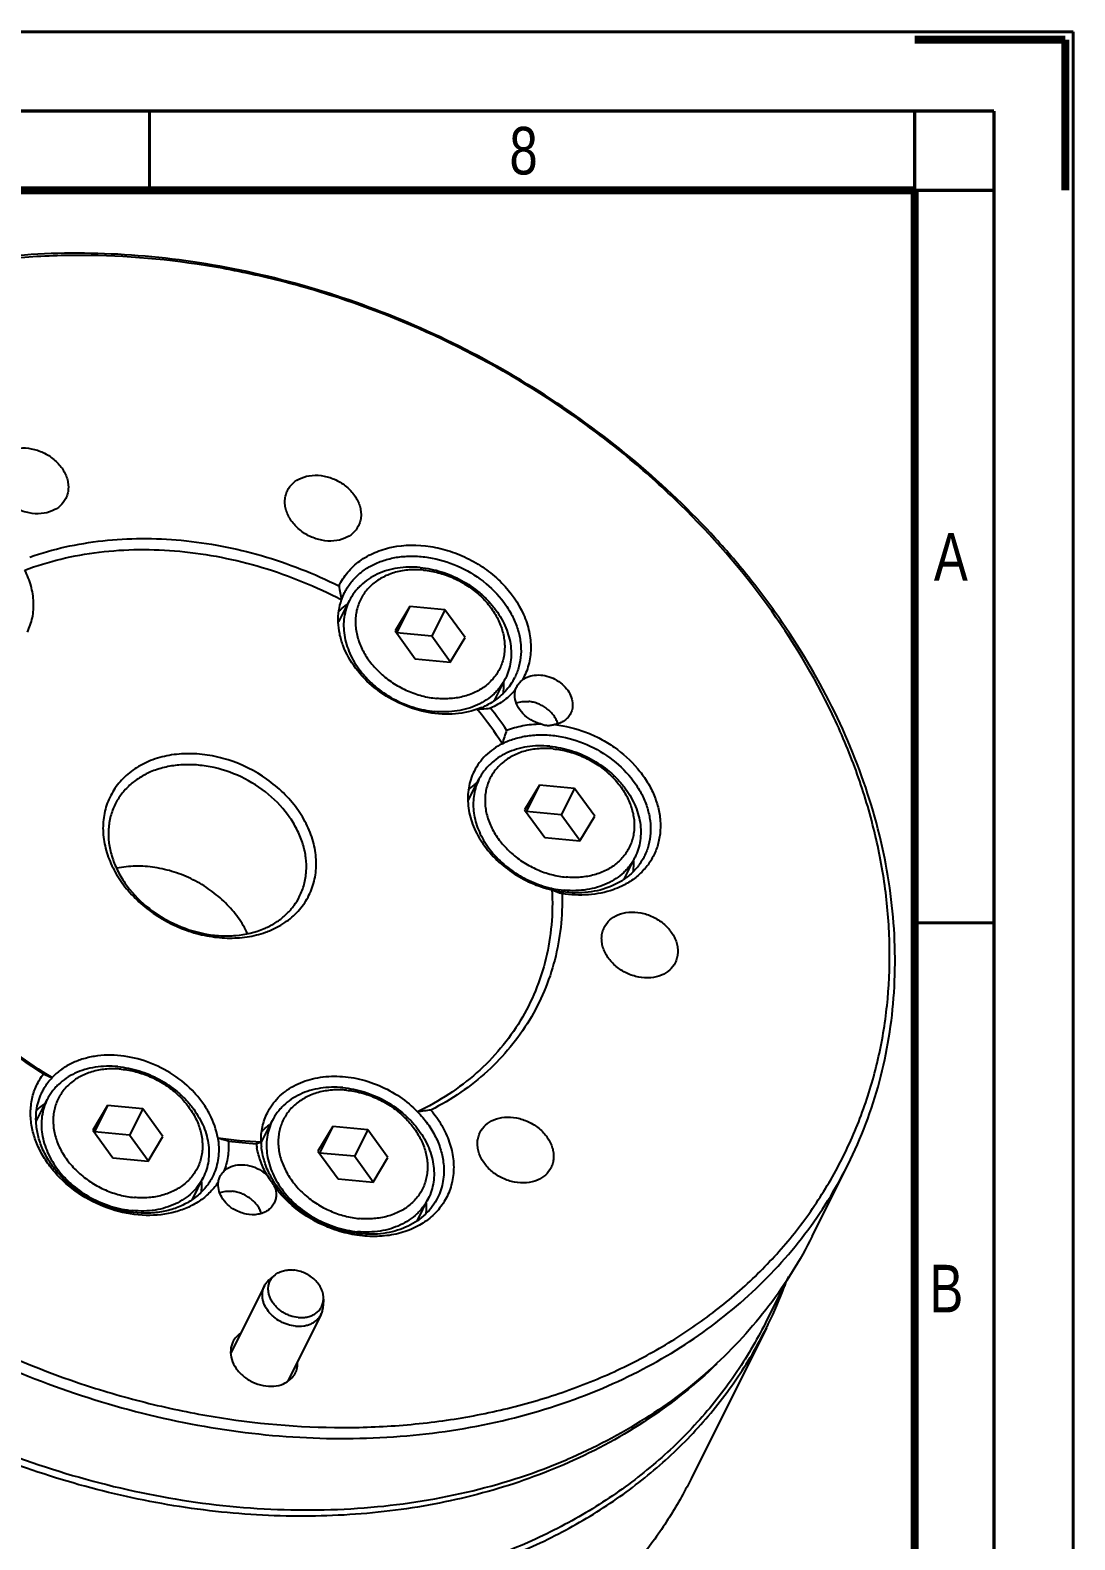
# Model space of a CAD drawing. Header units: millimetres. Extents: x 0 to 420, y 0 to 297.
# Drawn here: x 354.2 to 420.1, y 201.9 to 297.1 of the extents above; entities that cross this region are included whole.
import ezdxf

# ---------------------------------------------------------------- set-up
doc = ezdxf.new("R2010")
doc.units = ezdxf.units.MM
doc.header["$LTSCALE"] = 23.1
doc.layers.get('0').update_dxf_attribs({"linetype": 'CONTINUOUS'})
for name, color, linetype in [('3_ALL_AXES', 7, 'CONTINUOUS'), ('7_ALL_FEATURES', 7, 'CONTINUOUS'), ('AXIS', 7, 'CONTINUOUS')]:
    doc.layers.add(name, color=color, linetype=linetype)
doc.styles.get("Standard").update_dxf_attribs({"font": 'txt', "width": 0.8})

msp = doc.modelspace()

# ---------------------------------------------------------------- linework, layer by layer
at = {"color": 7, "linetype": 'CONTINUOUS'}
for p, q in [((373.681, 259.773), (374.354, 261.121)), ((373.859, 261.177), (374.046, 261.624)), ((378.169, 260.753), (377.231, 259.204)), ((378.169, 260.753), (377.335, 259.083)), ((380.379, 260.546), (378.169, 260.753)), ((380.379, 260.546), (379.544, 258.876)), ((381.651, 258.791), (380.379, 260.546)), ((377.231, 259.204), (378.504, 257.449)), ((377.335, 259.083), (377.328, 259.071)), ((379.544, 258.876), (377.335, 259.083)), ((380.72, 257.254), (379.544, 258.876)), ((380.714, 257.243), (381.651, 258.791)), ((378.504, 257.449), (380.714, 257.243)), ((383.505, 254.826), (384.195, 256.206)), ((381.851, 248.496), (382.527, 249.849)), ((386.341, 249.48), (385.404, 247.932)), ((386.341, 249.48), (385.507, 247.81)), ((388.551, 249.274), (386.341, 249.48)), ((388.551, 249.274), (387.717, 247.603)), ((389.824, 247.519), (388.551, 249.274)), ((385.404, 247.932), (386.676, 246.177)), ((385.507, 247.81), (385.5, 247.799)), ((387.717, 247.603), (385.507, 247.81)), ((388.893, 245.981), (387.717, 247.603)), ((388.886, 245.97), (389.824, 247.519)), ((386.676, 246.177), (388.886, 245.97)), ((391.678, 243.553), (392.367, 244.934)), ((354.612, 228.274), (355.296, 229.642)), ((359.11, 229.274), (358.173, 227.725)), ((359.11, 229.274), (358.276, 227.604)), ((361.32, 229.067), (359.11, 229.274)), ((361.32, 229.067), (360.486, 227.397)), ((362.593, 227.312), (361.32, 229.067)), ((358.173, 227.725), (359.445, 225.97)), ((358.276, 227.604), (358.269, 227.592)), ((360.486, 227.397), (358.276, 227.604)), ((368.79, 226.915), (369.489, 228.315)), ((373.304, 227.946), (372.366, 226.398)), ((373.304, 227.946), (372.47, 226.276)), ((375.514, 227.739), (373.304, 227.946)), ((375.514, 227.739), (374.68, 226.069)), ((376.786, 225.984), (375.514, 227.739)), ((361.662, 225.775), (360.486, 227.397)), ((361.655, 225.764), (362.593, 227.312)), ((359.445, 225.97), (361.655, 225.764)), ((372.366, 226.398), (373.639, 224.643)), ((372.47, 226.276), (372.463, 226.265)), ((374.68, 226.069), (372.47, 226.276)), ((375.856, 224.447), (374.68, 226.069)), ((375.849, 224.436), (376.786, 225.984)), ((364.451, 223.354), (365.136, 224.727)), ((373.639, 224.643), (375.849, 224.436)), ((378.644, 222.027), (379.33, 223.399)), ((369.668, 218.588), (369.338, 218.321)), ((402.054, 218.494), (400.586, 215.555)), ((368.997, 217.902), (366.888, 213.68)), ((372.721, 217.063), (372.707, 216.639)), ((372.576, 216.114), (370.466, 211.89))]:
    msp.add_line(p, q, dxfattribs=at)
for points, const_width in [([(420, 297), (0, 297)], 0.199), ([(420, 0), (420, 297)], 0.199), ([(419.5, 296.5), (410, 296.5)], 0.5), ([(419.5, 287), (419.5, 296.5)], 0.5), ([(415, 292), (5, 292)], 0.199), ([(361.75, 287), (361.75, 292)], 0.199), ([(410, 287), (410, 292)], 0.199), ([(415, 5), (415, 292)], 0.199), ([(410, 287), (24, 287)], 0.499), ([(410, 10), (410, 287)], 0.499), ([(415, 287), (410, 287)], 0.199), ([(415, 240.8), (410, 240.8)], 0.199)]:
    msp.add_lwpolyline(points, dxfattribs=dict(at, const_width=const_width))
for centre, radius, start, end in [((398.304, 266.096), 24.935, 189.34506, 191.37649), ((381.475, 257.913), 3.696, 326.63504, 333.43754), ((381.176, 274.713), 20.484, 273.48563, 275.02982), ((363.355, 238.753), 24.581, 38.91751, 39.13448), ((380.911, 258.632), 4.619, 293.05247, 298.63733), ((380.985, 276.92), 22.7, 275.02141, 275.74217), ((364.01, 239.317), 24.412, 33.91851, 37.966), ((363.89, 239.176), 23.898, 32.72788, 38.93488), ((413.478, 243.019), 30.849, 161.24315, 162.88876), ((388.551, 249.468), 6.651, 256.82444, 257.80389), ((392.074, 255.684), 13.733, 248.8994, 251.72087), ((388.767, 249.821), 7.14, 256.73964, 262.10644), ((388.519, 249.31), 6.49, 257.78857, 264.59646), ((366.988, 245.111), 5.087, 293.08346, 296.64354), ((367.155, 245.596), 5.723, 289.45782, 293.06357), ((407.408, 349.461), 129.263, 246.11336, 246.37549), ((409.011, -1.947), 232.81, 97.28324, 97.49185), ((369.759, 252.1), 25.141, 261.52743, 267.78547), ((370, 252.563), 25.742, 262.69144, 266.62142), ((373.083, 227.107), 4.298, 181.72589, 185.80339)]:
    msp.add_arc(centre, radius, start, end, dxfattribs=at)
for points, knots in [([(405.798, 225.543), (406.215, 226.378), (406.967, 228.097), (407.83, 230.783), (408.425, 233.563), (408.748, 236.42), (408.797, 239.334), (408.571, 242.287), (408.074, 245.26), (407.042, 249.264), (405.073, 254.225), (402.321, 258.909), (399.673, 262.486), (396.697, 265.972), (392.476, 270.007), (386.772, 274.206), (378.493, 278.834), (369.461, 281.88), (360.247, 283.088), (353.509, 283.051), (347.068, 282.074), (342.996, 280.783), (341.071, 279.985)], [0, 0, 0, 0, 0.026774, 0.053654, 0.080743, 0.108135, 0.135914, 0.164152, 0.192905, 0.222214, 0.282534, 0.345182, 0.377342, 0.40999, 0.476487, 0.544182, 0.612455, 0.747824, 0.813931, 0.878198, 0.94027, 1, 1, 1, 1]), ([(390.198, 212.11), (391.329, 212.592), (393.52, 213.664), (396.578, 215.601), (399.339, 217.834), (401.776, 220.339), (403.864, 223.094), (405.583, 226.07), (406.915, 229.238), (407.847, 232.567), (408.371, 236.025), (408.482, 239.576), (408.179, 243.186), (407.467, 246.821), (406.352, 250.446), (404.323, 255.27), (400.821, 261.083), (396.285, 266.297), (392.092, 270.082), (387.516, 273.598), (381.27, 277.326), (374.529, 280.061), (368.966, 281.591), (363.422, 282.653), (357.85, 283.034), (352.403, 282.687), (348.48, 282.076), (344.722, 281.117), (342.32, 280.241), (341.161, 279.747)], [0, 0, 0, 0, 0.029528, 0.058405, 0.086706, 0.114553, 0.142082, 0.16945, 0.196821, 0.22436, 0.252222, 0.280544, 0.309441, 0.338999, 0.369274, 0.40029, 0.46444, 0.531183, 0.565353, 0.599896, 0.669563, 0.73922, 0.773751, 0.807904, 0.874604, 0.90704, 0.938765, 0.969757, 1, 1, 1, 1]), ([(340.861, 279.617), (339.739, 279.127), (337.568, 278.04), (334.543, 276.082), (331.814, 273.833), (329.411, 271.314), (327.355, 268.55), (325.669, 265.567), (324.367, 262.395), (323.465, 259.066), (322.969, 255.611), (322.883, 252.065), (323.209, 248.462), (323.943, 244.837), (325.075, 241.224), (327.125, 236.417), (330.645, 230.63), (335.189, 225.441), (339.384, 221.677), (343.958, 218.182), (350.196, 214.478), (356.923, 211.764), (362.472, 210.247), (368.002, 209.196), (373.557, 208.823), (378.988, 209.173), (382.9, 209.785), (386.647, 210.743), (389.042, 211.617), (390.198, 212.11)], [0, 0, 0, 0, 0.029467, 0.058288, 0.086545, 0.114358, 0.141867, 0.169226, 0.1966, 0.224152, 0.252036, 0.280387, 0.309317, 0.33891, 0.36922, 0.40027, 0.464478, 0.53126, 0.565441, 0.59999, 0.669657, 0.739299, 0.773818, 0.80796, 0.874636, 0.907061, 0.938777, 0.969762, 1, 1, 1, 1]), ([(325.282, 265.757), (324.863, 264.918), (324.109, 263.193), (323.244, 260.497), (322.65, 257.706), (322.329, 254.838), (322.285, 251.913), (322.516, 248.948), (323.022, 245.964), (324.067, 241.946), (326.058, 236.969), (328.836, 232.273), (331.506, 228.69), (334.507, 225.198), (338.759, 221.161), (344.503, 216.968), (352.83, 212.359), (361.906, 209.348), (371.152, 208.191), (377.903, 208.274), (384.348, 209.303), (388.415, 210.633), (390.334, 211.451)], [0, 0, 0, 0, 0.026781, 0.053668, 0.080766, 0.108168, 0.135961, 0.164216, 0.192988, 0.222319, 0.282691, 0.345399, 0.377589, 0.410267, 0.476819, 0.544557, 0.612854, 0.748192, 0.814242, 0.878423, 0.940389, 1, 1, 1, 1]), ([(354.205, 263.87), (354.937, 264.125), (356.453, 264.552), (358.815, 264.939), (361.265, 265.076), (364.636, 264.923), (368.886, 264.1), (372.133, 262.828), (373.699, 262.047)], [0, 0, 0, 0, 0.115786, 0.234837, 0.356996, 0.481982, 0.738387, 1, 1, 1, 1]), ([(353.883, 263.046), (354.625, 263.324), (356.169, 263.794), (358.584, 264.224), (361.1, 264.385), (364.566, 264.236), (368.937, 263.367), (372.261, 262.01), (373.859, 261.177)], [0, 0, 0, 0, 0.115307, 0.23408, 0.356123, 0.481167, 0.737973, 1, 1, 1, 1]), ([(376.108, 263.502), (376.363, 263.611), (376.906, 263.788), (377.765, 263.926), (378.665, 263.936), (379.898, 263.782), (381.41, 263.281), (383.009, 262.264), (384.072, 261.124), (384.678, 260.099), (384.993, 259.311), (385.167, 258.511), (385.194, 257.721), (385.072, 256.96), (384.893, 256.485), (384.781, 256.261)], [0, 0, 0, 0, 0.059649, 0.121679, 0.185908, 0.252019, 0.387479, 0.52336, 0.654554, 0.717315, 0.777739, 0.835837, 0.891872, 0.946353, 1, 1, 1, 1]), ([(354.047, 259.136), (354.19, 259.423), (354.404, 260.044), (354.479, 261.042), (354.309, 262.067), (354.047, 262.725), (353.883, 263.046)], [0, 0, 0, 0, 0.237061, 0.48005, 0.733544, 1, 1, 1, 1]), ([(374.046, 261.624), (374.149, 261.829), (374.396, 262.225), (374.873, 262.744), (375.448, 263.18), (375.881, 263.405), (376.108, 263.502)], [0, 0, 0, 0, 0.242562, 0.488269, 0.740061, 1, 1, 1, 1]), ([(378.814, 263.206), (378.573, 263.228), (378.096, 263.245), (377.394, 263.183), (376.727, 263.034), (376.108, 262.801), (375.549, 262.487), (375.14, 262.161), (374.855, 261.868), (374.602, 261.557), (374.443, 261.3), (374.354, 261.121)], [0, 0, 0, 0, 0.138529, 0.273192, 0.403545, 0.529528, 0.651382, 0.769719, 0.827906, 0.885593, 1, 1, 1, 1]), ([(379.031, 263.044), (378.73, 263.073), (378.135, 263.08), (377.408, 262.957), (376.87, 262.781), (376.495, 262.614), (376.148, 262.412), (375.832, 262.177), (375.552, 261.91), (375.309, 261.616), (375.106, 261.296), (374.945, 260.954), (374.827, 260.593), (374.755, 260.216), (374.727, 259.828), (374.745, 259.433), (374.809, 259.033), (374.955, 258.494), (375.249, 257.829), (375.758, 257.089), (376.405, 256.423), (377.167, 255.854), (378.015, 255.405), (378.916, 255.092), (379.541, 254.98), (379.852, 254.951)], [0, 0, 0, 0, 0.065911, 0.129058, 0.159558, 0.189331, 0.218423, 0.246911, 0.274903, 0.302528, 0.329938, 0.357297, 0.384768, 0.412513, 0.440675, 0.469376, 0.498713, 0.528752, 0.590973, 0.65606, 0.723547, 0.792667, 0.862465, 0.931903, 1, 1, 1, 1]), ([(378.814, 263.206), (379.266, 263.164), (379.945, 263.025), (380.808, 262.708), (381.642, 262.304), (382.409, 261.781), (383.074, 261.157), (383.647, 260.493), (384.096, 259.756), (384.388, 258.978), (384.522, 258.396), (384.571, 257.818), (384.535, 257.253), (384.413, 256.711), (384.276, 256.369), (384.195, 256.206)], [0, 0, 0, 0, 0.133477, 0.201504, 0.269802, 0.405327, 0.47192, 0.537203, 0.662592, 0.722631, 0.780823, 0.837321, 0.892404, 0.946469, 1, 1, 1, 1]), ([(379.031, 263.044), (379.342, 263.015), (379.966, 262.904), (380.868, 262.59), (381.715, 262.141), (382.477, 261.573), (383.125, 260.906), (383.633, 260.166), (383.928, 259.502), (384.074, 258.963), (384.137, 258.563), (384.155, 258.167), (384.128, 257.779), (384.055, 257.403), (383.938, 257.042), (383.777, 256.699), (383.574, 256.379), (383.331, 256.085), (383.05, 255.819), (382.735, 255.584), (382.388, 255.381), (382.013, 255.214), (381.474, 255.038), (380.748, 254.916), (380.153, 254.923), (379.852, 254.951)], [0, 0, 0, 0, 0.068097, 0.137535, 0.207333, 0.276453, 0.34394, 0.409027, 0.471248, 0.501287, 0.530624, 0.559325, 0.587487, 0.615232, 0.642703, 0.670062, 0.697472, 0.725097, 0.753089, 0.781577, 0.810669, 0.840442, 0.870942, 0.934089, 1, 1, 1, 1]), ([(382.421, 254.267), (381.915, 254.089), (380.808, 253.889), (379.1, 254.041), (377.422, 254.612), (375.916, 255.553), (374.706, 256.788), (374.019, 258.003), (373.723, 259.013), (373.631, 259.759), (373.669, 260.487), (373.782, 260.954), (373.859, 261.177)], [0, 0, 0, 0, 0.122036, 0.251931, 0.386607, 0.521681, 0.652673, 0.776185, 0.834838, 0.891425, 0.946317, 1, 1, 1, 1]), ([(374.354, 261.121), (374.273, 260.958), (374.135, 260.617), (374.014, 260.074), (373.977, 259.509), (374.027, 258.931), (374.161, 258.349), (374.452, 257.571), (374.902, 256.834), (375.475, 256.17), (376.14, 255.546), (376.907, 255.023), (377.741, 254.62), (378.604, 254.303), (379.283, 254.164), (379.735, 254.121)], [0, 0, 0, 0, 0.053531, 0.107596, 0.162679, 0.219177, 0.277369, 0.337408, 0.462797, 0.52808, 0.594673, 0.730198, 0.798496, 0.866523, 1, 1, 1, 1]), ([(384.195, 256.206), (384.106, 256.028), (383.947, 255.771), (383.693, 255.459), (383.409, 255.166), (383, 254.84), (382.441, 254.527), (381.822, 254.293), (381.155, 254.144), (380.453, 254.082), (379.975, 254.099), (379.735, 254.121)], [0, 0, 0, 0, 0.114407, 0.172094, 0.230281, 0.348618, 0.470472, 0.596455, 0.726808, 0.861471, 1, 1, 1, 1]), ([(384.562, 255.881), (384.386, 255.613), (383.955, 255.114), (383.415, 254.737), (383.124, 254.578)], [0, 0, 0, 0, 0.491506, 1, 1, 1, 1]), ([(382.719, 254.382), (382.695, 254.372), (382.597, 254.331), (382.497, 254.293), (382.421, 254.267)], [0, 0, 0, 0, 0.249048, 1, 1, 1, 1]), ([(384.881, 254.662), (385.001, 254.706), (385.261, 254.766), (385.527, 254.767), (385.662, 254.755)], [0, 0, 0, 0, 0.486496, 1, 1, 1, 1]), ([(387.495, 253.359), (387.468, 253.448), (387.396, 253.625), (387.243, 253.874), (387.047, 254.103), (386.815, 254.307), (386.552, 254.48), (386.267, 254.616), (385.969, 254.711), (385.764, 254.745), (385.662, 254.755)], [0, 0, 0, 0, 0.11481, 0.234447, 0.358375, 0.485615, 0.614879, 0.744694, 0.87355, 1, 1, 1, 1]), ([(384.28, 252.229), (384.536, 252.338), (385.078, 252.516), (385.938, 252.653), (386.838, 252.664), (388.071, 252.51), (389.582, 252.008), (391.182, 250.992), (392.245, 249.851), (392.85, 248.827), (393.166, 248.038), (393.34, 247.239), (393.366, 246.448), (393.245, 245.688), (393.065, 245.212), (392.954, 244.988)], [0, 0, 0, 0, 0.05965, 0.12168, 0.185909, 0.252021, 0.38748, 0.52336, 0.654555, 0.717316, 0.777739, 0.835837, 0.891871, 0.946352, 1, 1, 1, 1]), ([(369.397, 240.33), (369.749, 240.48), (370.41, 240.846), (371.24, 241.597), (371.848, 242.511), (372.208, 243.547), (372.305, 244.663), (372.14, 245.812), (371.721, 246.949), (371.068, 248.034), (370.205, 249.025), (368.818, 250.178), (367.167, 251), (365.411, 251.411), (364.101, 251.501), (362.844, 251.368), (362.052, 251.127), (361.683, 250.97)], [0, 0, 0, 0, 0.058386, 0.114513, 0.169378, 0.224256, 0.280416, 0.33886, 0.400156, 0.464392, 0.531225, 0.599975, 0.739071, 0.807796, 0.874585, 0.938766, 1, 1, 1, 1]), ([(383.995, 252.096), (383.801, 251.998), (383.43, 251.775), (382.938, 251.365), (382.527, 250.89), (382.31, 250.534), (382.218, 250.35)], [0, 0, 0, 0, 0.258169, 0.509685, 0.756133, 1, 1, 1, 1]), ([(386.986, 251.933), (386.746, 251.956), (386.269, 251.973), (385.566, 251.911), (384.899, 251.762), (384.28, 251.528), (383.721, 251.215), (383.313, 250.889), (383.028, 250.596), (382.774, 250.284), (382.616, 250.027), (382.527, 249.849)], [0, 0, 0, 0, 0.138529, 0.273192, 0.403545, 0.529528, 0.651382, 0.769719, 0.827906, 0.885593, 1, 1, 1, 1]), ([(387.203, 251.772), (386.902, 251.8), (386.307, 251.807), (385.581, 251.685), (385.042, 251.509), (384.667, 251.342), (384.32, 251.139), (384.005, 250.904), (383.724, 250.638), (383.481, 250.344), (383.278, 250.024), (383.117, 249.681), (383, 249.32), (382.927, 248.944), (382.9, 248.556), (382.918, 248.16), (382.981, 247.76), (383.127, 247.221), (383.422, 246.557), (383.93, 245.817), (384.578, 245.15), (385.34, 244.582), (386.187, 244.133), (387.089, 243.819), (387.713, 243.708), (388.024, 243.679)], [0, 0, 0, 0, 0.065911, 0.129058, 0.159558, 0.189331, 0.218423, 0.246911, 0.274903, 0.302528, 0.329938, 0.357297, 0.384768, 0.412513, 0.440675, 0.469376, 0.498713, 0.528752, 0.590973, 0.65606, 0.723547, 0.792667, 0.862465, 0.931903, 1, 1, 1, 1]), ([(383.995, 252.096), (384.018, 252.108), (384.112, 252.155), (384.208, 252.198), (384.28, 252.229)], [0, 0, 0, 0, 0.248134, 1, 1, 1, 1]), ([(386.986, 251.933), (387.439, 251.891), (388.117, 251.752), (388.981, 251.435), (389.815, 251.032), (390.581, 250.509), (391.247, 249.885), (391.82, 249.221), (392.269, 248.484), (392.561, 247.706), (392.695, 247.124), (392.744, 246.546), (392.708, 245.981), (392.586, 245.438), (392.449, 245.097), (392.367, 244.934)], [0, 0, 0, 0, 0.133477, 0.201504, 0.269802, 0.405327, 0.47192, 0.537203, 0.662592, 0.722631, 0.780823, 0.837321, 0.892404, 0.946469, 1, 1, 1, 1]), ([(387.203, 251.772), (387.514, 251.743), (388.139, 251.631), (389.04, 251.318), (389.888, 250.869), (390.65, 250.3), (391.297, 249.634), (391.806, 248.894), (392.101, 248.229), (392.246, 247.69), (392.31, 247.29), (392.328, 246.895), (392.301, 246.507), (392.228, 246.13), (392.11, 245.769), (391.949, 245.427), (391.746, 245.107), (391.503, 244.813), (391.223, 244.546), (390.907, 244.311), (390.561, 244.109), (390.185, 243.942), (389.647, 243.766), (388.92, 243.643), (388.325, 243.65), (388.024, 243.679)], [0, 0, 0, 0, 0.068097, 0.137535, 0.207333, 0.276453, 0.34394, 0.409027, 0.471248, 0.501287, 0.530624, 0.559325, 0.587487, 0.615232, 0.642703, 0.670062, 0.697472, 0.725097, 0.753089, 0.781577, 0.810669, 0.840442, 0.870942, 0.934089, 1, 1, 1, 1]), ([(361.683, 250.97), (361.338, 250.822), (360.688, 250.464), (359.869, 249.733), (359.262, 248.844), (358.892, 247.834), (358.774, 246.745), (358.91, 245.62), (359.29, 244.501), (359.899, 243.427), (360.714, 242.437), (362.039, 241.271), (363.632, 240.415), (365.343, 239.946), (366.634, 239.802), (367.886, 239.873), (368.685, 240.066), (369.061, 240.199)], [0, 0, 0, 0, 0.058366, 0.114505, 0.169359, 0.224155, 0.280118, 0.338244, 0.399127, 0.462907, 0.529308, 0.597722, 0.736699, 0.805702, 0.873016, 0.937911, 1, 1, 1, 1]), ([(371.216, 242.467), (371.337, 242.709), (371.531, 243.225), (371.663, 244.049), (371.634, 244.905), (371.446, 245.771), (371.104, 246.625), (370.448, 247.735), (369.296, 248.971), (367.563, 250.072), (365.926, 250.615), (364.59, 250.782), (363.615, 250.77), (362.684, 250.622), (362.097, 250.429), (361.82, 250.311)], [0, 0, 0, 0, 0.053647, 0.108128, 0.164162, 0.22226, 0.282685, 0.345447, 0.476641, 0.612523, 0.747979, 0.814089, 0.878318, 0.94035, 1, 1, 1, 1]), ([(361.82, 250.311), (361.574, 250.207), (361.105, 249.963), (360.482, 249.49), (359.965, 248.927), (359.697, 248.499), (359.586, 248.276)], [0, 0, 0, 0, 0.259846, 0.511706, 0.757453, 1, 1, 1, 1]), ([(382.218, 250.35), (382.137, 250.187), (381.997, 249.846), (381.819, 249.122), (381.798, 248.15), (382.09, 246.978), (382.675, 245.851), (383.52, 244.825), (384.579, 243.952), (385.796, 243.276), (386.68, 242.978), (387.13, 242.872)], [0, 0, 0, 0, 0.053864, 0.108181, 0.21952, 0.336775, 0.460905, 0.591368, 0.726432, 0.86358, 1, 1, 1, 1]), ([(382.527, 249.849), (382.452, 249.699), (382.324, 249.387), (382.203, 248.892), (382.153, 248.377), (382.176, 247.849), (382.27, 247.315), (382.435, 246.783), (382.668, 246.259), (383.068, 245.575), (383.588, 244.944), (384.199, 244.388), (384.877, 243.879), (385.811, 243.362), (386.622, 243.089), (387.035, 242.992)], [0, 0, 0, 0, 0.053815, 0.108084, 0.163227, 0.219596, 0.277459, 0.336986, 0.398246, 0.461213, 0.591576, 0.658699, 0.72668, 0.863719, 1, 1, 1, 1]), ([(359.586, 248.276), (359.465, 248.033), (359.271, 247.518), (359.139, 246.694), (359.168, 245.838), (359.356, 244.972), (359.698, 244.118), (360.354, 243.008), (361.506, 241.772), (363.239, 240.671), (364.876, 240.128), (366.212, 239.961), (367.486, 239.976), (368.419, 240.191), (368.982, 240.432)], [0, 0, 0, 0, 0.053668, 0.10817, 0.164224, 0.222345, 0.282793, 0.345578, 0.476823, 0.612756, 0.748263, 0.814398, 0.878655, 1, 1, 1, 1]), ([(355.066, 231.27), (353.6, 232.198), (350.867, 234.287), (348.023, 237.461), (346.224, 240.225), (345.143, 242.353), (344.331, 244.528), (343.971, 246.013), (343.841, 246.753)], [0, 0, 0, 0, 0.264882, 0.521804, 0.646244, 0.76747, 0.885394, 1, 1, 1, 1]), ([(355.608, 231.032), (354.08, 231.959), (351.234, 234.071), (348.287, 237.325), (346.445, 240.172), (345.353, 242.365), (344.554, 244.607), (344.219, 246.136), (344.106, 246.896)], [0, 0, 0, 0, 0.265454, 0.522781, 0.647234, 0.768297, 0.885882, 1, 1, 1, 1]), ([(392.367, 244.934), (392.278, 244.755), (392.12, 244.498), (391.866, 244.187), (391.581, 243.893), (391.173, 243.568), (390.614, 243.254), (389.995, 243.021), (389.328, 242.872), (388.625, 242.81), (388.148, 242.827), (387.908, 242.849)], [0, 0, 0, 0, 0.114407, 0.172094, 0.230281, 0.348618, 0.470472, 0.596455, 0.726808, 0.861471, 1, 1, 1, 1]), ([(392.954, 244.988), (392.851, 244.782), (392.604, 244.387), (392.126, 243.868), (391.551, 243.432), (391.119, 243.206), (390.892, 243.11)], [0, 0, 0, 0, 0.242562, 0.488267, 0.740118, 1, 1, 1, 1]), ([(367.935, 240.108), (367.769, 240.462), (367.358, 241.153), (366.561, 242.079), (365.598, 242.886), (364.506, 243.543), (363.326, 244.026), (362.103, 244.316), (360.883, 244.403), (360.083, 244.32), (359.7, 244.241)], [0, 0, 0, 0, 0.119021, 0.242906, 0.370401, 0.499822, 0.629268, 0.756841, 0.880837, 1, 1, 1, 1]), ([(387.13, 242.872), (387.169, 242.139), (387.147, 240.678), (386.798, 238.534), (386.137, 236.492), (385.173, 234.583), (383.923, 232.838), (382.404, 231.281), (380.64, 229.936), (379.336, 229.203), (378.656, 228.876)], [0, 0, 0, 0, 0.126759, 0.251018, 0.373648, 0.495762, 0.618463, 0.742806, 0.869765, 1, 1, 1, 1]), ([(390.892, 243.11), (390.424, 242.91), (389.388, 242.651), (388.324, 242.675), (387.787, 242.749)], [0, 0, 0, 0, 0.483861, 1, 1, 1, 1]), ([(369.269, 240.564), (369.482, 240.671), (369.888, 240.913), (370.428, 241.36), (370.879, 241.878), (371.116, 242.266), (371.216, 242.467)], [0, 0, 0, 0, 0.258441, 0.509878, 0.756227, 1, 1, 1, 1]), ([(387.767, 242.644), (387.785, 241.933), (387.729, 240.519), (387.352, 238.445), (386.687, 236.47), (385.744, 234.619), (384.536, 232.918), (383.078, 231.391), (381.392, 230.057), (380.147, 229.318), (379.497, 228.985)], [0, 0, 0, 0, 0.126527, 0.250765, 0.373567, 0.495923, 0.618839, 0.743279, 0.870109, 1, 1, 1, 1]), ([(366.054, 227.233), (365.966, 227.745), (365.696, 228.51), (365.131, 229.43), (364.408, 230.32), (363.275, 231.271), (361.684, 232.071), (359.978, 232.477), (358.55, 232.456), (357.495, 232.209), (356.778, 231.92), (356.14, 231.532), (355.772, 231.207), (355.608, 231.032)], [0, 0, 0, 0, 0.117826, 0.180138, 0.244402, 0.376995, 0.511922, 0.644619, 0.771101, 0.831376, 0.889467, 0.945567, 1, 1, 1, 1]), ([(359.755, 231.727), (359.515, 231.749), (359.038, 231.766), (358.335, 231.704), (357.668, 231.555), (357.049, 231.322), (356.49, 231.008), (356.082, 230.682), (355.797, 230.389), (355.543, 230.078), (355.385, 229.821), (355.296, 229.642)], [0, 0, 0, 0, 0.138529, 0.273192, 0.403545, 0.529528, 0.651382, 0.769719, 0.827906, 0.885593, 1, 1, 1, 1]), ([(359.972, 231.565), (359.671, 231.594), (359.076, 231.601), (358.35, 231.478), (357.811, 231.302), (357.436, 231.135), (357.089, 230.933), (356.774, 230.698), (356.493, 230.431), (356.25, 230.137), (356.047, 229.817), (355.886, 229.475), (355.769, 229.114), (355.696, 228.737), (355.669, 228.349), (355.687, 227.954), (355.75, 227.554), (355.896, 227.015), (356.191, 226.35), (356.699, 225.61), (357.347, 224.944), (358.108, 224.375), (358.956, 223.926), (359.858, 223.613), (360.482, 223.501), (360.793, 223.472)], [0, 0, 0, 0, 0.065911, 0.129058, 0.159558, 0.189331, 0.218423, 0.246911, 0.274903, 0.302528, 0.329938, 0.357297, 0.384768, 0.412513, 0.440675, 0.469376, 0.498713, 0.528752, 0.590973, 0.65606, 0.723547, 0.792667, 0.862465, 0.931903, 1, 1, 1, 1]), ([(359.755, 231.727), (360.208, 231.685), (360.886, 231.546), (361.75, 231.229), (362.584, 230.825), (363.35, 230.302), (364.016, 229.678), (364.588, 229.014), (365.038, 228.277), (365.33, 227.499), (365.464, 226.917), (365.513, 226.339), (365.477, 225.774), (365.355, 225.232), (365.218, 224.89), (365.136, 224.727)], [0, 0, 0, 0, 0.133477, 0.201504, 0.269802, 0.405327, 0.47192, 0.537203, 0.662592, 0.722631, 0.780823, 0.837321, 0.892404, 0.946469, 1, 1, 1, 1]), ([(359.972, 231.565), (360.283, 231.536), (360.908, 231.425), (361.809, 231.111), (362.657, 230.662), (363.419, 230.094), (364.066, 229.427), (364.575, 228.687), (364.869, 228.023), (365.015, 227.484), (365.079, 227.084), (365.097, 226.688), (365.069, 226.3), (364.997, 225.924), (364.879, 225.562), (364.718, 225.22), (364.515, 224.9), (364.272, 224.606), (363.992, 224.34), (363.676, 224.105), (363.329, 223.902), (362.954, 223.735), (362.415, 223.559), (361.689, 223.437), (361.094, 223.444), (360.793, 223.472)], [0, 0, 0, 0, 0.068097, 0.137535, 0.207333, 0.276453, 0.34394, 0.409027, 0.471248, 0.501287, 0.530624, 0.559325, 0.587487, 0.615232, 0.642703, 0.670062, 0.697472, 0.725097, 0.753089, 0.781577, 0.810669, 0.840442, 0.870942, 0.934089, 1, 1, 1, 1]), ([(354.987, 230.143), (355.027, 230.224), (355.201, 230.542), (355.421, 230.834), (355.608, 231.032)], [0, 0, 0, 0, 0.249064, 1, 1, 1, 1]), ([(369.181, 228.816), (369.268, 228.991), (369.471, 229.328), (369.855, 229.782), (370.311, 230.179), (371.016, 230.63), (372.049, 231.017), (373.413, 231.171), (374.841, 231.02), (376.249, 230.574), (377.554, 229.862), (378.316, 229.226), (378.656, 228.876)], [0, 0, 0, 0, 0.053615, 0.107746, 0.16286, 0.219344, 0.337158, 0.462274, 0.593721, 0.729216, 0.865706, 1, 1, 1, 1]), ([(395.899, 205.723), (395.459, 204.843), (394.482, 203.124), (392.744, 200.709), (390.746, 198.471), (388.501, 196.426), (386.025, 194.59), (382.408, 192.414), (377.378, 190.287), (370.811, 188.764), (363.831, 188.275), (356.633, 188.831), (349.412, 190.414), (342.367, 192.979), (335.69, 196.454), (329.566, 200.744), (324.162, 205.732), (319.628, 211.283), (316.092, 217.247), (313.654, 223.46), (312.795, 227.743), (312.58, 229.858)], [0, 0, 0, 0, 0.026879, 0.053877, 0.081106, 0.108671, 0.136663, 0.165157, 0.223807, 0.284926, 0.34847, 0.41414, 0.481442, 0.549739, 0.618312, 0.686421, 0.753363, 0.81853, 0.881474, 0.941955, 1, 1, 1, 1]), ([(354.614, 228), (354.576, 228.37), (354.595, 229.112), (354.826, 229.82), (354.987, 230.143)], [0, 0, 0, 0, 0.507662, 1, 1, 1, 1]), ([(355.296, 229.642), (355.214, 229.479), (355.077, 229.138), (354.955, 228.595), (354.919, 228.03), (354.968, 227.452), (355.102, 226.87), (355.394, 226.092), (355.843, 225.355), (356.416, 224.691), (357.082, 224.067), (357.848, 223.544), (358.682, 223.14), (359.546, 222.824), (360.224, 222.685), (360.677, 222.642)], [0, 0, 0, 0, 0.053531, 0.107596, 0.162679, 0.219177, 0.277369, 0.337408, 0.462797, 0.52808, 0.594673, 0.730198, 0.798496, 0.866523, 1, 1, 1, 1]), ([(373.949, 230.399), (373.708, 230.422), (373.231, 230.439), (372.529, 230.376), (371.862, 230.227), (371.243, 229.994), (370.684, 229.68), (370.275, 229.355), (369.991, 229.061), (369.737, 228.75), (369.578, 228.493), (369.489, 228.315)], [0, 0, 0, 0, 0.138529, 0.273192, 0.403545, 0.529528, 0.651382, 0.769719, 0.827906, 0.885593, 1, 1, 1, 1]), ([(374.166, 230.238), (373.865, 230.266), (373.27, 230.273), (372.544, 230.151), (372.005, 229.975), (371.63, 229.807), (371.283, 229.605), (370.967, 229.37), (370.687, 229.104), (370.444, 228.809), (370.241, 228.49), (370.08, 228.147), (369.962, 227.786), (369.89, 227.41), (369.862, 227.022), (369.88, 226.626), (369.944, 226.226), (370.09, 225.687), (370.384, 225.023), (370.893, 224.283), (371.54, 223.616), (372.302, 223.048), (373.15, 222.598), (374.052, 222.285), (374.676, 222.173), (374.987, 222.144)], [0, 0, 0, 0, 0.065911, 0.129058, 0.159558, 0.189331, 0.218423, 0.246911, 0.274903, 0.302528, 0.329938, 0.357297, 0.384768, 0.412513, 0.440675, 0.469376, 0.498713, 0.528752, 0.590973, 0.65606, 0.723547, 0.792667, 0.862465, 0.931903, 1, 1, 1, 1]), ([(373.949, 230.399), (374.401, 230.357), (375.08, 230.218), (375.943, 229.901), (376.777, 229.497), (377.544, 228.974), (378.209, 228.351), (378.782, 227.687), (379.231, 226.95), (379.523, 226.171), (379.657, 225.59), (379.707, 225.012), (379.67, 224.447), (379.548, 223.904), (379.411, 223.562), (379.33, 223.399)], [0, 0, 0, 0, 0.133477, 0.201504, 0.269802, 0.405327, 0.47192, 0.537203, 0.662592, 0.722631, 0.780823, 0.837321, 0.892404, 0.946469, 1, 1, 1, 1]), ([(374.166, 230.238), (374.477, 230.209), (375.101, 230.097), (376.003, 229.784), (376.851, 229.335), (377.612, 228.766), (378.26, 228.1), (378.768, 227.359), (379.063, 226.695), (379.209, 226.156), (379.272, 225.756), (379.29, 225.36), (379.263, 224.972), (379.19, 224.596), (379.073, 224.235), (378.912, 223.893), (378.709, 223.573), (378.466, 223.278), (378.185, 223.012), (377.87, 222.777), (377.523, 222.575), (377.148, 222.408), (376.609, 222.231), (375.883, 222.109), (375.288, 222.116), (374.987, 222.144)], [0, 0, 0, 0, 0.068097, 0.137535, 0.207333, 0.276453, 0.34394, 0.409027, 0.471248, 0.501287, 0.530624, 0.559325, 0.587487, 0.615232, 0.642703, 0.670062, 0.697472, 0.725097, 0.753089, 0.781577, 0.810669, 0.840442, 0.870942, 0.934089, 1, 1, 1, 1]), ([(368.787, 226.978), (368.778, 227.297), (368.831, 227.933), (369.041, 228.537), (369.181, 228.816)], [0, 0, 0, 0, 0.50588, 1, 1, 1, 1]), ([(378.656, 228.876), (378.885, 228.64), (379.303, 228.144), (379.799, 227.329), (380.14, 226.477), (380.26, 225.889), (380.29, 225.598)], [0, 0, 0, 0, 0.264531, 0.519917, 0.765065, 1, 1, 1, 1]), ([(365.723, 224.783), (365.606, 224.548), (365.317, 224.098), (364.745, 223.523), (364.051, 223.061), (363.254, 222.724), (362.378, 222.521), (361.121, 222.433), (359.492, 222.683), (357.668, 223.487), (356.368, 224.526), (355.553, 225.523), (355.082, 226.319), (354.757, 227.147), (354.642, 227.718), (354.614, 228)], [0, 0, 0, 0, 0.053863, 0.108651, 0.165136, 0.223849, 0.285036, 0.348651, 0.481453, 0.618182, 0.753085, 0.818332, 0.881345, 0.941906, 1, 1, 1, 1]), ([(369.489, 228.315), (369.408, 228.152), (369.27, 227.81), (369.149, 227.267), (369.112, 226.702), (369.162, 226.124), (369.296, 225.543), (369.588, 224.764), (370.037, 224.027), (370.61, 223.363), (371.275, 222.74), (372.042, 222.217), (372.876, 221.813), (373.739, 221.496), (374.418, 221.357), (374.87, 221.315)], [0, 0, 0, 0, 0.053531, 0.107596, 0.162679, 0.219177, 0.277369, 0.337408, 0.462797, 0.52808, 0.594673, 0.730198, 0.798496, 0.866523, 1, 1, 1, 1]), ([(366.096, 226.926), (366.134, 226.556), (366.115, 225.814), (365.884, 225.106), (365.723, 224.783)], [0, 0, 0, 0, 0.507635, 1, 1, 1, 1]), ([(366.054, 227.233), (366.059, 227.208), (366.075, 227.105), (366.089, 227.003), (366.096, 226.926)], [0, 0, 0, 0, 0.251869, 1, 1, 1, 1]), ([(366.054, 227.233), (366.167, 227.199), (366.39, 227.13), (366.614, 227.064), (366.726, 227.031)], [0, 0, 0, 0, 0.503518, 1, 1, 1, 1]), ([(368.482, 226.866), (368.532, 226.885), (368.633, 226.922), (368.735, 226.959), (368.787, 226.977)], [0, 0, 0, 0, 0.488329, 1, 1, 1, 1]), ([(369.322, 224.951), (369.185, 225.226), (368.958, 225.786), (368.837, 226.38), (368.807, 226.672)], [0, 0, 0, 0, 0.510785, 1, 1, 1, 1]), ([(365.136, 224.727), (365.047, 224.549), (364.889, 224.292), (364.635, 223.98), (364.35, 223.687), (363.941, 223.361), (363.383, 223.048), (362.764, 222.814), (362.097, 222.665), (361.394, 222.603), (360.917, 222.62), (360.677, 222.642)], [0, 0, 0, 0, 0.114407, 0.172094, 0.230281, 0.348618, 0.470472, 0.596455, 0.726808, 0.861471, 1, 1, 1, 1]), ([(369.759, 224.219), (369.718, 224.278), (369.559, 224.514), (369.417, 224.761), (369.322, 224.951)], [0, 0, 0, 0, 0.253325, 1, 1, 1, 1]), ([(380.29, 225.598), (380.327, 225.229), (380.308, 224.486), (380.078, 223.778), (379.917, 223.456)], [0, 0, 0, 0, 0.507646, 1, 1, 1, 1]), ([(390.334, 211.451), (392.035, 212.176), (395.28, 213.865), (398.9, 216.61), (401.412, 219.111), (403.091, 221.12), (404.568, 223.262), (405.413, 224.771), (405.798, 225.543)], [0, 0, 0, 0, 0.259809, 0.511452, 0.634978, 0.757327, 0.878868, 1, 1, 1, 1]), ([(366.18, 223.772), (366.3, 223.816), (366.56, 223.876), (366.825, 223.877), (366.96, 223.865)], [0, 0, 0, 0, 0.48652, 1, 1, 1, 1]), ([(368.793, 222.469), (368.766, 222.558), (368.694, 222.736), (368.541, 222.984), (368.345, 223.214), (368.113, 223.417), (367.85, 223.59), (367.565, 223.726), (367.267, 223.821), (367.062, 223.855), (366.96, 223.865)], [0, 0, 0, 0, 0.114812, 0.23445, 0.358379, 0.485619, 0.614883, 0.744696, 0.873551, 1, 1, 1, 1]), ([(379.917, 223.456), (379.821, 223.265), (379.596, 222.897), (379.164, 222.407), (378.646, 221.988), (377.844, 221.526), (376.671, 221.168), (375.145, 221.112), (373.581, 221.417), (372.089, 222.06), (370.773, 222.995), (370.057, 223.792), (369.759, 224.219)], [0, 0, 0, 0, 0.053453, 0.107519, 0.162743, 0.219555, 0.338642, 0.465557, 0.598563, 0.734478, 0.869496, 1, 1, 1, 1]), ([(379.33, 223.399), (379.241, 223.221), (379.082, 222.964), (378.828, 222.653), (378.544, 222.359), (378.135, 222.034), (377.576, 221.72), (376.957, 221.487), (376.29, 221.338), (375.588, 221.276), (375.11, 221.292), (374.87, 221.315)], [0, 0, 0, 0, 0.114407, 0.172094, 0.230281, 0.348618, 0.470472, 0.596455, 0.726808, 0.861471, 1, 1, 1, 1]), ([(368.997, 217.902), (369.037, 217.982), (369.136, 218.136), (369.266, 218.264), (369.338, 218.321)], [0, 0, 0, 0, 0.495547, 1, 1, 1, 1]), ([(371.133, 215.901), (370.958, 215.917), (370.696, 215.976), (370.369, 216.112), (370.058, 216.285), (369.783, 216.509), (369.56, 216.773), (369.426, 216.983), (369.325, 217.202), (369.261, 217.426), (369.234, 217.65), (369.246, 217.868), (369.297, 218.076), (369.386, 218.27), (369.509, 218.444), (369.612, 218.543), (369.668, 218.588)], [0, 0, 0, 0, 0.136384, 0.20593, 0.275541, 0.412373, 0.478801, 0.543286, 0.605594, 0.665669, 0.723654, 0.779899, 0.834948, 0.889487, 0.944264, 1, 1, 1, 1]), ([(369.668, 218.588), (369.743, 218.648), (369.91, 218.753), (370.194, 218.857), (370.505, 218.908), (370.72, 218.905), (370.829, 218.894)], [0, 0, 0, 0, 0.233329, 0.477476, 0.733304, 1, 1, 1, 1]), ([(372.721, 217.063), (372.725, 217.168), (372.704, 217.386), (372.598, 217.703), (372.42, 218.006), (372.18, 218.282), (371.938, 218.478), (371.723, 218.612), (371.497, 218.728), (371.201, 218.837), (370.953, 218.883), (370.829, 218.894)], [0, 0, 0, 0, 0.109989, 0.225652, 0.347335, 0.474352, 0.605217, 0.671534, 0.738033, 0.870315, 1, 1, 1, 1]), ([(370.954, 215.356), (370.789, 215.372), (370.543, 215.422), (370.229, 215.537), (369.925, 215.684), (369.647, 215.874), (369.405, 216.101), (369.196, 216.343), (369.033, 216.611), (368.927, 216.894), (368.878, 217.105), (368.86, 217.315), (368.873, 217.521), (368.918, 217.718), (368.968, 217.842), (368.997, 217.902)], [0, 0, 0, 0, 0.133478, 0.201504, 0.269801, 0.405327, 0.47192, 0.537203, 0.662592, 0.722631, 0.780823, 0.83732, 0.892404, 0.946469, 1, 1, 1, 1]), ([(371.133, 215.901), (371.236, 215.891), (371.44, 215.888), (371.738, 215.931), (372.011, 216.024), (372.25, 216.162), (372.449, 216.342), (372.598, 216.558), (372.694, 216.802), (372.718, 216.976), (372.721, 217.063)], [0, 0, 0, 0, 0.140514, 0.275649, 0.404948, 0.528719, 0.648075, 0.76486, 0.881383, 1, 1, 1, 1]), ([(372.576, 216.114), (372.616, 216.195), (372.679, 216.366), (372.704, 216.547), (372.707, 216.639)], [0, 0, 0, 0, 0.495547, 1, 1, 1, 1]), ([(370.954, 215.356), (371.126, 215.34), (371.385, 215.345), (371.713, 215.419), (371.938, 215.504), (372.141, 215.618), (372.318, 215.759), (372.466, 215.924), (372.543, 216.049), (372.576, 216.114)], [0, 0, 0, 0, 0.272843, 0.403275, 0.529339, 0.65127, 0.769682, 0.885521, 1, 1, 1, 1]), ([(397.518, 212.982), (396.193, 211.695), (393.246, 209.332), (389.932, 207.527), (388.188, 206.752)], [0, 0, 0, 0, 0.491913, 1, 1, 1, 1]), ([(388.188, 206.752), (386.54, 206.02), (383.069, 204.785), (377.57, 203.66), (371.794, 203.25), (365.854, 203.56), (359.86, 204.584), (351.939, 206.876), (346.281, 209.583), (342.755, 211.771)], [0, 0, 0, 0, 0.114053, 0.232074, 0.353942, 0.47926, 0.60741, 0.737599, 1, 1, 1, 1])]:
    msp.add_open_spline(points, degree=3, knots=knots, dxfattribs=at)
at = {"layer": '3_ALL_AXES', "color": 7, "linetype": 'CONTINUOUS'}
msp.add_line((384.834, 255.509), (384.892, 255.665), dxfattribs=at)
msp.add_arc((373.386, 227.499), 4.944, 187.36044, 190.35217, dxfattribs=at)
for points, knots in [([(373.699, 262.047), (373.844, 262.354), (374.22, 262.939), (374.996, 263.659), (375.952, 264.196), (377.442, 264.653), (379.096, 264.658), (380.72, 264.264), (381.916, 263.765), (383.019, 263.087), (384.282, 262.003), (385.238, 260.661), (385.726, 259.19), (385.838, 258.104), (385.696, 257.06), (385.433, 256.418), (385.265, 256.123)], [0, 0, 0, 0, 0.054985, 0.111192, 0.169682, 0.231074, 0.362004, 0.431, 0.500991, 0.570913, 0.639708, 0.769944, 0.830945, 0.889095, 0.945077, 1, 1, 1, 1]), ([(385.265, 256.123), (385.387, 256.216), (385.676, 256.363), (386.167, 256.449), (386.691, 256.405), (387.206, 256.236), (387.673, 255.956), (388.056, 255.586), (388.323, 255.155), (388.411, 254.836), (388.427, 254.68)], [0, 0, 0, 0, 0.112943, 0.234107, 0.362831, 0.496252, 0.630339, 0.7609, 0.884594, 1, 1, 1, 1]), ([(384.834, 255.509), (384.624, 255.262), (384.136, 254.808), (383.561, 254.474), (383.256, 254.335)], [0, 0, 0, 0, 0.490777, 1, 1, 1, 1]), ([(384.791, 255.02), (384.782, 255.103), (384.78, 255.268), (384.811, 255.431), (384.834, 255.509)], [0, 0, 0, 0, 0.50675, 1, 1, 1, 1]), ([(384.892, 255.665), (384.933, 255.746), (385.047, 255.91), (385.186, 256.052), (385.265, 256.123)], [0, 0, 0, 0, 0.458625, 1, 1, 1, 1]), ([(386.401, 253.347), (386.193, 253.402), (385.792, 253.57), (385.288, 253.961), (384.928, 254.454), (384.809, 254.835), (384.791, 255.02)], [0, 0, 0, 0, 0.263658, 0.524384, 0.771694, 1, 1, 1, 1]), ([(388.427, 254.68), (388.439, 254.563), (388.433, 254.328), (388.359, 254.103), (388.308, 254.001)], [0, 0, 0, 0, 0.507642, 1, 1, 1, 1]), ([(384.268, 252.939), (384.598, 253.07), (385.302, 253.27), (386.03, 253.341), (386.401, 253.347)], [0, 0, 0, 0, 0.488907, 1, 1, 1, 1]), ([(387.31, 253.303), (387.234, 253.277), (387.08, 253.236), (386.843, 253.222), (386.613, 253.258), (386.469, 253.313), (386.401, 253.347)], [0, 0, 0, 0, 0.256896, 0.509415, 0.756883, 1, 1, 1, 1]), ([(388.308, 254.001), (388.264, 253.912), (388.149, 253.742), (387.916, 253.536), (387.631, 253.384), (387.42, 253.323), (387.31, 253.303)], [0, 0, 0, 0, 0.237384, 0.480495, 0.733971, 1, 1, 1, 1]), ([(387.31, 253.303), (387.974, 253.229), (388.967, 252.982), (390.197, 252.421), (391.345, 251.718), (392.34, 250.819), (393.107, 249.774), (393.544, 248.953), (393.838, 248.106), (393.981, 247.253), (393.969, 246.415), (393.801, 245.614), (393.48, 244.871), (393.015, 244.205), (392.418, 243.633), (391.951, 243.33), (391.704, 243.198)], [0, 0, 0, 0, 0.137621, 0.207661, 0.277573, 0.414124, 0.479957, 0.543557, 0.604774, 0.66369, 0.720635, 0.776176, 0.831064, 0.886142, 0.942228, 1, 1, 1, 1]), ([(382.372, 249.602), (382.322, 249.567), (382.128, 249.424), (381.946, 249.264), (381.82, 249.136)], [0, 0, 0, 0, 0.252813, 1, 1, 1, 1]), ([(392.262, 244.689), (392.264, 244.629), (392.268, 244.394), (392.252, 244.159), (392.228, 243.984)], [0, 0, 0, 0, 0.252675, 1, 1, 1, 1]), ([(390.979, 242.881), (390.483, 242.707), (389.407, 242.497), (388.316, 242.555), (387.767, 242.644)], [0, 0, 0, 0, 0.485379, 1, 1, 1, 1]), ([(391.704, 243.198), (391.646, 243.167), (391.411, 243.048), (391.166, 242.947), (390.979, 242.881)], [0, 0, 0, 0, 0.246855, 1, 1, 1, 1]), ([(354.33, 227.931), (354.275, 228.229), (354.22, 228.828), (354.318, 229.714), (354.595, 230.544), (354.893, 231.041), (355.066, 231.27)], [0, 0, 0, 0, 0.258842, 0.509335, 0.755039, 1, 1, 1, 1]), ([(355.12, 229.38), (355.077, 229.35), (354.911, 229.227), (354.754, 229.091), (354.643, 228.983)], [0, 0, 0, 0, 0.252324, 1, 1, 1, 1]), ([(379.497, 228.985), (379.753, 228.68), (380.205, 228.04), (380.686, 226.997), (380.937, 225.927), (380.945, 224.87), (380.707, 223.871), (380.23, 222.97), (379.536, 222.208), (378.96, 221.819), (378.651, 221.656)], [0, 0, 0, 0, 0.13988, 0.273666, 0.401122, 0.523069, 0.641303, 0.75839, 0.877138, 1, 1, 1, 1]), ([(366.097, 224.464), (365.951, 224.237), (365.609, 223.807), (364.973, 223.267), (364.225, 222.841), (363.088, 222.429), (361.49, 222.257), (359.529, 222.582), (357.664, 223.397), (356.318, 224.434), (355.45, 225.429), (354.928, 226.226), (354.544, 227.061), (354.383, 227.642), (354.33, 227.931)], [0, 0, 0, 0, 0.053811, 0.10886, 0.1657, 0.22474, 0.349365, 0.481616, 0.61746, 0.751811, 0.817061, 0.88032, 0.941321, 1, 1, 1, 1]), ([(368.846, 227.664), (368.882, 227.699), (369.03, 227.837), (369.189, 227.964), (369.313, 228.053)], [0, 0, 0, 0, 0.248001, 1, 1, 1, 1]), ([(366.725, 227.03), (366.749, 226.704), (366.729, 226.053), (366.559, 225.423), (366.44, 225.128)], [0, 0, 0, 0, 0.506736, 1, 1, 1, 1]), ([(369.162, 224.873), (369.008, 225.149), (368.744, 225.712), (368.577, 226.312), (368.522, 226.611)], [0, 0, 0, 0, 0.50992, 1, 1, 1, 1]), ([(366.097, 224.464), (366.098, 224.487), (366.111, 224.592), (366.149, 224.693), (366.185, 224.766)], [0, 0, 0, 0, 0.223406, 1, 1, 1, 1]), ([(366.185, 224.766), (366.201, 224.796), (366.273, 224.926), (366.364, 225.043), (366.44, 225.128)], [0, 0, 0, 0, 0.230713, 1, 1, 1, 1]), ([(366.44, 225.128), (366.568, 225.253), (366.893, 225.455), (367.472, 225.567), (368.092, 225.499), (368.491, 225.34), (368.678, 225.234)], [0, 0, 0, 0, 0.224242, 0.467659, 0.729037, 1, 1, 1, 1]), ([(368.678, 225.234), (368.722, 225.209), (368.895, 225.105), (369.054, 224.978), (369.162, 224.873)], [0, 0, 0, 0, 0.25245, 1, 1, 1, 1]), ([(369.162, 224.873), (369.255, 224.743), (369.422, 224.499), (369.58, 224.249), (369.648, 224.132)], [0, 0, 0, 0, 0.541487, 1, 1, 1, 1]), ([(365.032, 224.449), (365.034, 224.395), (365.036, 224.179), (365.021, 223.963), (365, 223.803)], [0, 0, 0, 0, 0.252259, 1, 1, 1, 1]), ([(367.136, 222.686), (366.964, 222.783), (366.649, 223.015), (366.291, 223.458), (366.087, 223.954), (366.072, 224.302), (366.097, 224.464)], [0, 0, 0, 0, 0.272068, 0.532351, 0.774887, 1, 1, 1, 1]), ([(369.648, 224.132), (369.707, 223.962), (369.753, 223.693), (369.703, 223.347), (369.644, 223.186), (369.606, 223.111)], [0, 0, 0, 0, 0.51381, 0.758989, 1, 1, 1, 1]), ([(378.651, 221.656), (378.316, 221.479), (377.586, 221.194), (376.404, 220.995), (375.154, 221.017), (373.887, 221.258), (372.653, 221.709), (371.137, 222.553), (370.162, 223.45), (369.648, 224.132)], [0, 0, 0, 0, 0.112888, 0.23153, 0.355528, 0.483709, 0.614356, 0.745448, 1, 1, 1, 1]), ([(369.606, 223.111), (369.561, 223.02), (369.444, 222.848), (369.206, 222.639), (368.914, 222.487), (368.462, 222.364), (367.835, 222.383), (367.359, 222.561), (367.136, 222.686)], [0, 0, 0, 0, 0.109434, 0.2216, 0.338623, 0.461628, 0.723807, 1, 1, 1, 1]), ([(379.194, 222.476), (379.201, 222.529), (379.224, 222.743), (379.23, 222.96), (379.225, 223.122)], [0, 0, 0, 0, 0.248004, 1, 1, 1, 1]), ([(367.011, 214.373), (366.97, 214.29), (366.904, 214.116), (366.844, 213.739), (366.912, 213.234), (367.2, 212.665), (367.66, 212.171), (368.247, 211.798), (368.905, 211.58), (369.573, 211.537), (370, 211.636), (370.191, 211.717)], [0, 0, 0, 0, 0.053726, 0.108289, 0.222131, 0.345134, 0.476525, 0.612612, 0.748277, 0.8785, 1, 1, 1, 1]), ([(367.478, 214.903), (367.379, 214.835), (367.198, 214.677), (367.063, 214.477), (367.011, 214.373)], [0, 0, 0, 0, 0.506407, 1, 1, 1, 1]), ([(370.191, 211.717), (370.354, 211.787), (370.655, 211.973), (370.871, 212.255), (370.947, 212.406)], [0, 0, 0, 0, 0.511923, 1, 1, 1, 1]), ([(370.947, 212.406), (370.999, 212.511), (371.077, 212.737), (371.096, 212.976), (371.091, 213.096)], [0, 0, 0, 0, 0.49388, 1, 1, 1, 1])]:
    msp.add_open_spline(points, degree=3, knots=knots, dxfattribs=at)
at = {"layer": '7_ALL_FEATURES', "color": 7, "linetype": 'CONTINUOUS'}
for centre, radius, start, end in [((375.813, 227.634), 27.76, 339.42946, 340.01313), ((375.954, 227.579), 27.609, 333.99147, 339.4329), ((375.97, 227.571), 27.591, 333.4589, 333.99104)]:
    msp.add_arc(centre, radius, start, end, dxfattribs=at)
for points, knots in [([(317.335, 239.378), (317.451, 238.237), (317.806, 235.939), (318.994, 231.341), (321.374, 225.656), (325.478, 219.252), (330.723, 213.385), (335.884, 209.116), (340.41, 206.131), (345.172, 203.457), (351.439, 200.771), (356.705, 199.363), (359.357, 198.864)], [0, 0, 0, 0, 0.055316, 0.11187, 0.228717, 0.350659, 0.477039, 0.606707, 0.672363, 0.738269, 0.869892, 1, 1, 1, 1]), ([(368.005, 198.365), (365.028, 198.418), (358.992, 199.081), (350.18, 201.597), (341.803, 205.544), (334.213, 210.757), (327.727, 217.02), (323.417, 222.975), (320.793, 228.008), (319.271, 231.825), (318.191, 235.684), (317.769, 238.29), (317.638, 239.583)], [0, 0, 0, 0, 0.126714, 0.256807, 0.388287, 0.518991, 0.646849, 0.770157, 0.829809, 0.887983, 0.944698, 1, 1, 1, 1]), ([(400.586, 215.555), (400.021, 214.424), (398.727, 212.229), (396.342, 209.218), (393.536, 206.517), (390.344, 204.161), (386.806, 202.173), (382.963, 200.579), (378.86, 199.394), (376.019, 198.892), (374.572, 198.71)], [0, 0, 0, 0, 0.117564, 0.235984, 0.356058, 0.478477, 0.603788, 0.73237, 0.86443, 1, 1, 1, 1]), ([(374.624, 198.336), (376.072, 198.521), (378.915, 199.03), (383.02, 200.224), (386.865, 201.828), (390.405, 203.823), (393.597, 206.187), (396.405, 208.894), (398.792, 211.91), (400.087, 214.109), (400.653, 215.243)], [0, 0, 0, 0, 0.135535, 0.267563, 0.39613, 0.521435, 0.643863, 0.763956, 0.882404, 1, 1, 1, 1])]:
    msp.add_open_spline(points, degree=3, knots=knots, dxfattribs=at)
at = {"layer": 'AXIS', "color": 7, "linetype": 'CONTINUOUS'}
for p, q in [((403.545, 221.032), (405.798, 225.542)), ((400.653, 215.242), (395.898, 205.722))]:
    msp.add_line(p, q, dxfattribs=at)
for points, knots in [([(352.853, 270.576), (353.07, 270.669), (353.555, 270.781), (354.314, 270.732), (355.062, 270.484), (355.729, 270.06), (356.252, 269.5), (356.53, 268.948), (356.628, 268.496), (356.639, 268.167), (356.588, 267.85), (356.513, 267.652), (356.467, 267.559)], [0, 0, 0, 0, 0.121446, 0.251608, 0.38721, 0.523236, 0.654566, 0.77751, 0.835669, 0.891759, 0.946297, 1, 1, 1, 1]), ([(355.608, 266.776), (355.391, 266.684), (354.906, 266.572), (354.147, 266.62), (353.399, 266.868), (352.732, 267.292), (352.209, 267.853), (351.931, 268.404), (351.833, 268.856), (351.822, 269.185), (351.873, 269.502), (351.948, 269.7), (351.994, 269.794)], [0, 0, 0, 0, 0.121446, 0.251608, 0.38721, 0.523236, 0.654566, 0.77751, 0.835669, 0.891759, 0.946297, 1, 1, 1, 1]), ([(370.453, 268.067), (370.539, 268.239), (370.785, 268.559), (371.126, 268.771), (371.312, 268.85)], [0, 0, 0, 0, 0.488052, 1, 1, 1, 1]), ([(371.312, 268.85), (371.529, 268.942), (372.014, 269.054), (372.773, 269.006), (373.521, 268.758), (374.188, 268.333), (374.71, 267.773), (374.988, 267.222), (375.087, 266.77), (375.098, 266.44), (375.047, 266.123), (374.972, 265.925), (374.925, 265.832)], [0, 0, 0, 0, 0.121446, 0.251608, 0.38721, 0.523236, 0.654566, 0.77751, 0.835669, 0.891759, 0.946297, 1, 1, 1, 1]), ([(374.067, 265.05), (373.85, 264.957), (373.364, 264.845), (372.606, 264.894), (371.857, 265.142), (371.191, 265.566), (370.668, 266.126), (370.39, 266.677), (370.292, 267.129), (370.281, 267.459), (370.331, 267.776), (370.406, 267.974), (370.453, 268.067)], [0, 0, 0, 0, 0.121446, 0.251608, 0.38721, 0.523236, 0.654566, 0.77751, 0.835669, 0.891759, 0.946297, 1, 1, 1, 1]), ([(356.467, 267.559), (356.381, 267.387), (356.135, 267.066), (355.793, 266.855), (355.608, 266.776)], [0, 0, 0, 0, 0.488052, 1, 1, 1, 1]), ([(374.925, 265.832), (374.84, 265.66), (374.594, 265.34), (374.252, 265.129), (374.067, 265.05)], [0, 0, 0, 0, 0.488052, 1, 1, 1, 1]), ([(323.03, 261.248), (322.611, 260.409), (321.857, 258.684), (320.992, 255.988), (320.397, 253.197), (320.077, 250.329), (320.032, 247.404), (320.344, 243.417), (321.44, 238.372), (323.805, 232.461), (326.583, 227.764), (329.254, 224.181), (332.254, 220.689), (336.506, 216.652), (342.25, 212.458), (350.577, 207.85), (359.653, 204.839), (368.899, 203.682), (375.651, 203.765), (382.095, 204.794), (386.162, 206.123), (388.082, 206.942)], [0, 0, 0, 0, 0.026782, 0.053671, 0.08077, 0.108174, 0.135968, 0.164224, 0.222275, 0.282651, 0.345362, 0.377554, 0.410233, 0.476788, 0.54453, 0.612831, 0.748176, 0.814229, 0.878414, 0.940386, 1, 1, 1, 1]), ([(373.664, 260.424), (373.704, 260.465), (373.873, 260.627), (374.056, 260.773), (374.2, 260.874)], [0, 0, 0, 0, 0.247653, 1, 1, 1, 1]), ([(384.055, 255.257), (384.063, 255.315), (384.09, 255.548), (384.096, 255.784), (384.089, 255.961)], [0, 0, 0, 0, 0.247711, 1, 1, 1, 1]), ([(390.428, 240.516), (390.514, 240.688), (390.759, 241.008), (391.101, 241.219), (391.286, 241.298)], [0, 0, 0, 0, 0.488052, 1, 1, 1, 1]), ([(391.286, 241.298), (391.503, 241.391), (391.989, 241.503), (392.747, 241.454), (393.496, 241.206), (394.163, 240.782), (394.685, 240.222), (394.963, 239.671), (395.061, 239.219), (395.072, 238.889), (395.022, 238.572), (394.947, 238.374), (394.9, 238.281)], [0, 0, 0, 0, 0.121446, 0.251608, 0.38721, 0.523236, 0.654566, 0.77751, 0.835669, 0.891759, 0.946297, 1, 1, 1, 1]), ([(394.041, 237.498), (393.825, 237.406), (393.339, 237.294), (392.58, 237.342), (391.832, 237.59), (391.165, 238.015), (390.643, 238.575), (390.365, 239.126), (390.267, 239.578), (390.255, 239.908), (390.306, 240.225), (390.381, 240.423), (390.428, 240.516)], [0, 0, 0, 0, 0.121446, 0.251608, 0.38721, 0.523236, 0.654566, 0.77751, 0.835669, 0.891759, 0.946297, 1, 1, 1, 1]), ([(394.9, 238.281), (394.814, 238.109), (394.569, 237.789), (394.227, 237.577), (394.041, 237.498)], [0, 0, 0, 0, 0.488052, 1, 1, 1, 1]), ([(383.456, 228.365), (383.673, 228.458), (384.159, 228.57), (384.917, 228.521), (385.665, 228.273), (386.332, 227.849), (386.855, 227.289), (387.133, 226.737), (387.231, 226.285), (387.242, 225.956), (387.191, 225.639), (387.117, 225.441), (387.07, 225.348)], [0, 0, 0, 0, 0.121446, 0.251608, 0.38721, 0.523236, 0.654566, 0.77751, 0.835669, 0.891759, 0.946297, 1, 1, 1, 1]), ([(386.211, 224.565), (385.994, 224.473), (385.509, 224.361), (384.75, 224.409), (384.002, 224.657), (383.335, 225.081), (382.812, 225.642), (382.535, 226.193), (382.436, 226.645), (382.425, 226.974), (382.476, 227.291), (382.551, 227.489), (382.597, 227.583)], [0, 0, 0, 0, 0.121446, 0.251608, 0.38721, 0.523236, 0.654566, 0.77751, 0.835669, 0.891759, 0.946297, 1, 1, 1, 1]), ([(382.597, 227.583), (382.683, 227.754), (382.929, 228.075), (383.271, 228.286), (383.456, 228.365)], [0, 0, 0, 0, 0.488052, 1, 1, 1, 1]), ([(387.07, 225.348), (386.984, 225.176), (386.738, 224.855), (386.396, 224.644), (386.211, 224.565)], [0, 0, 0, 0, 0.488052, 1, 1, 1, 1]), ([(403.545, 221.033), (403.16, 220.261), (402.315, 218.752), (400.839, 216.61), (399.159, 214.602), (396.647, 212.1), (393.027, 209.356), (389.783, 207.667), (388.082, 206.942)], [0, 0, 0, 0, 0.12113, 0.24267, 0.365016, 0.48854, 0.740187, 1, 1, 1, 1])]:
    msp.add_open_spline(points, degree=3, knots=knots, dxfattribs=at)

# ---------------------------------------------------------------- texts
at = {"color": 7, "linetype": 'CONTINUOUS', "char_height": 3, "width": 2.4, "attachment_point": 1, "line_spacing_factor": 0.9}
for s, insert in [('8', (384.446, 291)), ('A', (411.214, 265.375)), ('B', (410.929, 219.225))]:
    msp.add_mtext(s, dxfattribs=dict(at, insert=insert))

doc.saveas('drawing.dxf')
